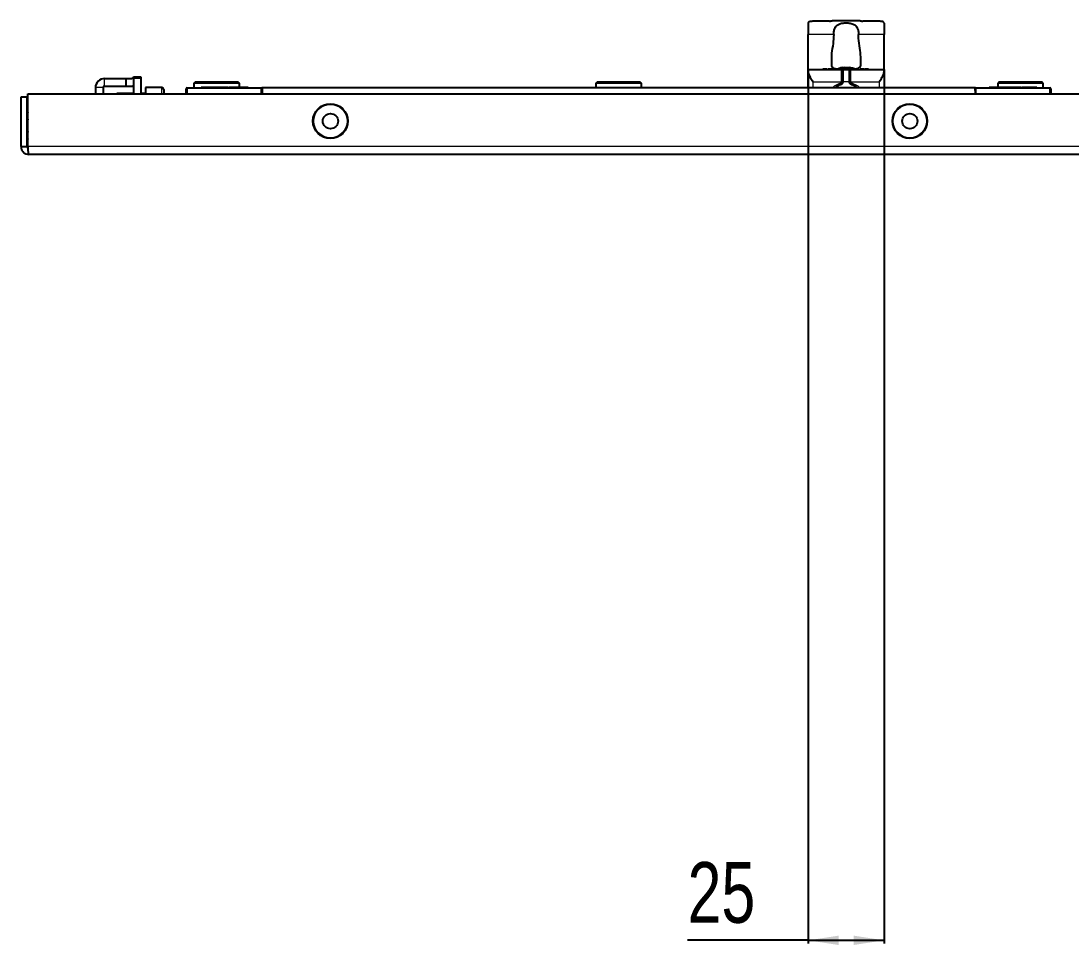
# Model space of a CAD drawing. Header units: millimetres. Extents: x -1085 to 3058, y -2404 to 1219.
# Drawn here: x 1774 to 2120.1, y -2404 to -2099.5 of the extents above; entities that cross this region are included whole.
import ezdxf

# ---------------------------------------------------------------- set-up
doc = ezdxf.new("R2010")
doc.units = ezdxf.units.MM
doc.layers.add('FORMAT', color=7, linetype='Continuous')
doc.styles.add('SLDTEXTSTYLE0', font='TXT', dxfattribs={"width": 0.75})
doc.dimstyles.new('SLDDIMSTYLE0', dxfattribs={"dimtxt": 20, "dimasz": 10, "dimexe": 0, "dimexo": 0.0625, "dimgap": 5, "dimtad": 2, "dimdec": 1, "dimrnd": 1e-09, "dimzin": 12, "dimdsep": 46, "dimtxsty": 'SLDTEXTSTYLE0', "dimsah": 1, "dimcen": 0.09, "dimadec": 0, "dimazin": 3, "dimtfac": 1, "dimtofl": 0, "dimtmove": 0, "dimatfit": 3, "dimfxl": 0, "dimfrac": 2, "dimtolj": 1, "dimtzin": 12, "dimarcsym": 0})

# ---------------------------------------------------------------- blocks, each defined once
blk = doc.blocks.new('_D_12')
at = {"layer": 'FORMAT'}
for p, q in [((2033.5, -2115.49), (2033.5, -2403.48)), ((2058.5, -2115.49), (2058.5, -2403.48)), ((2033.5, -2402.48), (1993.74, -2402.48)), ((2033.5, -2402.48), (2058.5, -2402.48))]:
    blk.add_line(p, q, dxfattribs=at)
for points in [[(2033.5, -2402.48), (2043.5, -2404.02), (2043.5, -2400.94)], [(2058.5, -2402.48), (2048.5, -2400.94), (2048.5, -2404.02)]]:
    blk.add_solid(points, dxfattribs=at)
at = {"layer": 'FORMAT', "insert": (1993.74, -2376.7), "char_height": 20, "attachment_point": 1, "style": 'SLDTEXTSTYLE0'}
blk.add_mtext('25', dxfattribs=at)

msp = doc.modelspace()

# ---------------------------------------------------------------- linework, layer by layer
at = {"color": 7, "linetype": 'Continuous', "lineweight": 25}
for p, q in [((2033.5, -2100.15), (2033.5, -2103.98)), ((2040.52, -2099.59), (2035, -2099.59)), ((2041.41, -2099.54), (2040.89, -2099.54)), ((2050.6, -2099.48), (2041.41, -2099.48)), ((2051.11, -2099.54), (2050.6, -2099.53)), ((2057, -2099.59), (2051.48, -2099.59)), ((2058.5, -2100.15), (2058.5, -2103.98)), ((2033.5, -2115.48), (2033.5, -2103.98)), ((2058.5, -2115.48), (2058.5, -2103.98)), ((2041.15, -2111.27), (2041.15, -2113.86)), ((2050.85, -2113.86), (2050.85, -2111.27)), ((2045.05, -2114.88), (2045.05, -2114.86)), ((2046.5, -2115.16), (2046.52, -2114.86)), ((1811.05, -2117.93), (1813.55, -2117.93)), ((1811.05, -2118.43), (1811.05, -2117.93)), ((1813.55, -2117.93), (1813.55, -2118.43)), ((2033.5, -2116.36), (2033.5, -2115.48)), ((2033.5, -2115.48), (2047, -2115.48)), ((2033.5, -2121.48), (2033.5, -2116.36)), ((2038.38, -2115.38), (2038.38, -2115.48)), ((2038.52, -2115.38), (2038.52, -2115.48)), ((2038.64, -2115.38), (2038.64, -2115.48)), ((2039.45, -2115.38), (2038.64, -2115.38)), ((2039.45, -2115.38), (2039.45, -2115.48)), ((2039.6, -2115.38), (2039.6, -2115.48)), ((2039.72, -2115.38), (2039.72, -2115.48)), ((2040.05, -2115.38), (2040.05, -2115.48)), ((2040.24, -2115.38), (2040.24, -2115.48)), ((2040.77, -2115.38), (2040.77, -2115.48)), ((2041.25, -2115.38), (2041.25, -2115.48)), ((2041.42, -2115.38), (2041.42, -2115.48)), ((2041.88, -2115.38), (2041.88, -2115.48)), ((2042.02, -2115.38), (2042.02, -2115.48)), ((2042.14, -2115.38), (2042.14, -2115.48)), ((2042.45, -2115.38), (2042.45, -2115.48)), ((2043.73, -2115.38), (2042.61, -2115.38)), ((2043.73, -2115.38), (2043.73, -2115.48)), ((2043.87, -2115.38), (2043.87, -2115.48)), ((2044.06, -2115.38), (2044.06, -2115.48)), ((2044.07, -2115.38), (2044.07, -2115.48)), ((2044.66, -2115.38), (2044.07, -2115.38)), ((2044.49, -2114.97), (2044.49, -2114.93)), ((2044.66, -2115.38), (2044.66, -2115.48)), ((2045.56, -2115.38), (2044.99, -2115.38)), ((2045, -2119.48), (2045, -2115.48)), ((2045, -2115.48), (2047, -2115.48)), ((2045.56, -2115.38), (2045.56, -2115.48)), ((2045.57, -2115.38), (2045.57, -2115.48)), ((2045.57, -2115.38), (2045.75, -2115.38)), ((2045.75, -2115.38), (2045.75, -2115.48)), ((2045.75, -2115.38), (2045.75, -2115.38)), ((2045.77, -2115.38), (2045.77, -2115.48)), ((2045.92, -2115.38), (2045.92, -2115.48)), ((2046.72, -2115.38), (2045.92, -2115.38)), ((2046.72, -2115.16), (2046.75, -2114.93)), ((2046.72, -2115.38), (2046.72, -2115.48)), ((2046.86, -2115.38), (2046.86, -2115.48)), ((2046.98, -2115.38), (2046.98, -2115.48)), ((2046.98, -2115.42), (2047.32, -2115.41)), ((2047, -2115.48), (2047, -2119.48)), ((2047.41, -2115.38), (2047.41, -2115.48)), ((2047.5, -2115.48), (2058.5, -2115.48)), ((2047.53, -2115.38), (2047.53, -2115.48)), ((2047.9, -2115.38), (2047.9, -2115.48)), ((2048.16, -2115.38), (2048.16, -2115.48)), ((2048.28, -2115.38), (2048.28, -2115.48)), ((2048.42, -2115.38), (2048.42, -2115.48)), ((2048.54, -2115.38), (2048.54, -2115.48)), ((2048.97, -2115.38), (2048.97, -2115.48)), ((2049, -2115.38), (2048.97, -2115.38)), ((2049.01, -2115.38), (2049.01, -2115.48)), ((2049.04, -2115.38), (2049.04, -2115.48)), ((2049.21, -2115.38), (2049.21, -2115.48)), ((2049.56, -2115.38), (2049.56, -2115.48)), ((2050.04, -2115.38), (2050.04, -2115.48)), ((2050.24, -2115.38), (2050.24, -2115.48)), ((2050.59, -2115.38), (2050.59, -2115.48)), ((2050.74, -2115.38), (2050.74, -2115.48)), ((2051.8, -2115.38), (2050.74, -2115.38)), ((2051.8, -2115.38), (2051.8, -2115.48)), ((2052.11, -2115.38), (2052.11, -2115.48)), ((2052.28, -2115.38), (2052.28, -2115.48)), ((2052.65, -2115.38), (2052.65, -2115.48)), ((2053.41, -2115.38), (2052.65, -2115.38)), ((2053.41, -2115.38), (2053.41, -2115.48)), ((2058.5, -2116.36), (2058.5, -2115.48)), ((2058.5, -2116.36), (2058.5, -2121.48)), ((1798.55, -2121.43), (1798.55, -2123.48)), ((1801.05, -2121.43), (1801.05, -2123.48)), ((1801.55, -2118.43), (1808.55, -2118.43)), ((1801.55, -2120.93), (1808.55, -2120.93)), ((1808.55, -2118.43), (1808.55, -2120.93)), ((1808.55, -2118.43), (1810.55, -2118.43)), ((1808.55, -2120.93), (1810.55, -2120.93)), ((1811.05, -2118.48), (1810.55, -2118.43)), ((1811.05, -2118.43), (1811.05, -2123.48)), ((1813.55, -2118.43), (1813.55, -2123.48)), ((1820.45, -2121.43), (1815.05, -2121.43)), ((1815.05, -2121.43), (1815.05, -2123.48)), ((1828.5, -2123.48), (1828.5, -2121.78)), ((1828.8, -2121.48), (1853.2, -2121.48)), ((1831.5, -2119.48), (1831, -2119.98)), ((1831.5, -2119.48), (1831, -2119.98)), ((1831, -2119.98), (1831, -2121.48)), ((1831, -2119.98), (1831, -2121.48)), ((1846, -2119.98), (1831, -2119.98)), ((1831.5, -2119.48), (1845.5, -2119.48)), ((1833.36, -2121.28), (1833.36, -2121.48)), ((1837.17, -2121.28), (1837.17, -2121.48)), ((1837.17, -2121.28), (1837.97, -2121.28)), ((1837.97, -2121.28), (1837.97, -2121.48)), ((1837.97, -2121.28), (1839.84, -2121.28)), ((1839.3, -2121.28), (1839.3, -2121.26)), ((1839.84, -2121.28), (1839.84, -2121.48)), ((1839.84, -2121.28), (1840.89, -2121.28)), ((1840.89, -2121.28), (1840.89, -2121.48)), ((1840.89, -2121.28), (1842.29, -2121.28)), ((1842.46, -2121.26), (1842.46, -2121.48)), ((1842.55, -2121.28), (1842.55, -2121.48)), ((1842.55, -2121.28), (1843.9, -2121.28)), ((1843.9, -2121.28), (1843.9, -2121.48)), ((1843.9, -2121.28), (1845.89, -2121.28)), ((1846, -2119.98), (1845.5, -2119.48)), ((1846, -2119.98), (1845.5, -2119.48)), ((1845.89, -2121.28), (1845.89, -2121.48)), ((1845.89, -2121.28), (1848.85, -2121.28)), ((1846, -2121.28), (1846, -2119.98)), ((1846, -2121.28), (1846, -2119.98)), ((1848.85, -2121.28), (1848.85, -2121.48)), ((2088.5, -2121.48), (1853.5, -2121.48)), ((1853.5, -2121.48), (1853.5, -2121.78)), ((1853.5, -2121.78), (1853.5, -2122.43)), ((1964, -2119.48), (1963.5, -2119.98)), ((1963.5, -2119.98), (1963.5, -2121.48)), ((1978.5, -2119.98), (1963.5, -2119.98)), ((1964, -2119.48), (1978, -2119.48)), ((1978.5, -2119.98), (1978, -2119.48)), ((1978.5, -2121.48), (1978.5, -2119.98)), ((2045, -2119.48), (2045, -2119.51)), ((2047, -2119.51), (2047, -2119.48)), ((2088.5, -2121.48), (2088.5, -2121.78)), ((2088.5, -2122.43), (2088.5, -2121.78)), ((2088.8, -2121.48), (2113.2, -2121.48)), ((2093.15, -2121.28), (2093.15, -2121.48)), ((2093.15, -2121.28), (2093.5, -2121.28)), ((2093.5, -2121.28), (2093.5, -2121.48)), ((2093.5, -2121.28), (2093.75, -2121.28)), ((2093.75, -2121.28), (2093.75, -2121.48)), ((2093.75, -2121.28), (2093.86, -2121.28)), ((2093.86, -2121.28), (2093.86, -2121.48)), ((2094.89, -2121.28), (2094.89, -2121.48)), ((2094.89, -2121.28), (2095.54, -2121.28)), ((2095.56, -2121.28), (2095.56, -2121.48)), ((2095.56, -2121.28), (2095.9, -2121.28)), ((2095.9, -2121.28), (2095.9, -2121.48)), ((2096.5, -2119.48), (2096, -2119.98)), ((2096, -2119.98), (2096, -2121.28)), ((2111, -2119.98), (2096, -2119.98)), ((2096.5, -2119.48), (2110.5, -2119.48)), ((2099.21, -2121.48), (2099.21, -2121.26)), ((2099.35, -2121.28), (2100.13, -2121.28)), ((2100.13, -2121.28), (2100.92, -2121.28)), ((2100.13, -2121.28), (2100.13, -2121.48)), ((2100.92, -2121.28), (2100.92, -2121.48)), ((2100.92, -2121.28), (2101.41, -2121.28)), ((2101.41, -2121.28), (2101.41, -2121.48)), ((2101.41, -2121.28), (2102.8, -2121.28)), ((2102.44, -2121.26), (2102.44, -2121.28)), ((2102.8, -2121.28), (2102.8, -2121.48)), ((2102.8, -2121.28), (2103.85, -2121.28)), ((2103.85, -2121.28), (2103.85, -2121.48)), ((2104.89, -2121.28), (2104.89, -2121.48)), ((2104.89, -2121.28), (2106.86, -2121.28)), ((2106.86, -2121.28), (2106.86, -2121.48)), ((2106.86, -2121.28), (2108.85, -2121.28)), ((2108.85, -2121.28), (2108.85, -2121.48)), ((2111, -2119.98), (2110.5, -2119.48)), ((2111, -2121.48), (2111, -2119.98)), ((2113.5, -2121.78), (2113.5, -2123.48)), ((1774, -2140.88), (1774, -2124.48)), ((1774, -2124.48), (1776, -2124.48)), ((1776, -2140.88), (1776, -2124.48)), ((1776.3, -2123.48), (2166.7, -2123.48)), ((1776.3, -2140.88), (1776.3, -2123.48)), ((1805.6, -2123.43), (1805.55, -2123.48)), ((1811.05, -2123.43), (1805.6, -2123.43)), ((1805.6, -2123.43), (1805.6, -2123.48)), ((1814.8, -2123.43), (1813.55, -2123.43)), ((1821.05, -2122.03), (1821.05, -2123.48)), ((1853.5, -2122.43), (1853.5, -2123.48)), ((2088.5, -2122.43), (2088.5, -2123.48)), ((1774, -2140.88), (1776, -2140.88)), ((2166.4, -2143.48), (1776.6, -2143.48))]:
    msp.add_line(p, q, dxfattribs=at)
at = {"color": 8, "linetype": 'Continuous', "lineweight": 18}
for p, q in [((2041.91, -2103.98), (2033.5, -2103.98)), ((2058.5, -2103.98), (2050.09, -2103.98)), ((2042.61, -2115.38), (2042.61, -2115.48)), ((2044.5, -2119.48), (2044.5, -2115.48)), ((2047.5, -2115.48), (2047.5, -2119.48)), ((1801.05, -2121.43), (1798.55, -2121.43)), ((1801.55, -2120.93), (1801.55, -2118.43)), ((1813.55, -2118.43), (1811.05, -2118.43)), ((1820.45, -2123.48), (1820.45, -2121.43)), ((1828.8, -2121.78), (1828.5, -2121.78)), ((1828.8, -2121.48), (1828.8, -2121.78)), ((1828.8, -2121.78), (1828.8, -2123.48)), ((1853.2, -2121.78), (1828.8, -2121.78)), ((1834.59, -2121.28), (1834.59, -2121.48)), ((1853.2, -2121.48), (1853.2, -2121.78)), ((1853.2, -2123.48), (1853.2, -2121.78)), ((1853.5, -2121.78), (1853.2, -2121.78)), ((2035, -2119.48), (2035, -2121.48)), ((2035, -2119.48), (2044.5, -2119.48)), ((2044.14, -2120), (2044.28, -2120.48)), ((2044.5, -2119.48), (2045, -2119.48)), ((2044.5, -2119.51), (2044.5, -2119.48)), ((2044.5, -2119.51), (2045, -2119.51)), ((2047, -2119.48), (2045, -2119.48)), ((2047, -2119.48), (2047.5, -2119.48)), ((2047, -2119.51), (2047.5, -2119.51)), ((2047.5, -2119.48), (2047.5, -2119.51)), ((2047.5, -2119.48), (2057, -2119.48)), ((2047.72, -2120.48), (2047.86, -2120)), ((2057, -2121.48), (2057, -2119.48)), ((2088.8, -2121.78), (2088.5, -2121.78)), ((2088.8, -2121.78), (2088.8, -2121.48)), ((2113.2, -2121.78), (2088.8, -2121.78)), ((2088.8, -2121.78), (2088.8, -2123.48)), ((2097.63, -2121.28), (2097.63, -2121.48)), ((2113.2, -2121.48), (2113.2, -2121.78)), ((2113.2, -2123.48), (2113.2, -2121.78)), ((2113.5, -2121.78), (2113.2, -2121.78)), ((1814.8, -2123.48), (1814.8, -2123.43)), ((2166.7, -2140.88), (1776.3, -2140.88))]:
    msp.add_line(p, q, dxfattribs=at)
at = {"color": 7, "linetype": 'Continuous', "lineweight": 25, "flags": 128}
for points in [[(1776.3, -2129.47), (1776.14, -2129.73), (1776, -2129.98)], [(1776.3, -2131.88), (1776.18, -2132.37), (1776, -2133.98)], [(1776, -2133.98), (1776.18, -2135.6), (1776.3, -2136.08)], [(1776, -2137.98), (1776.14, -2138.23), (1776.3, -2138.5)]]:
    msp.add_lwpolyline(points, dxfattribs=at)
at = {"color": 8, "linetype": 'Continuous', "lineweight": 18, "flags": 128}
for points in [[(1776, -2130.67), (1776.01, -2130.65), (1776.3, -2130.06)], [(1776.3, -2137.91), (1776.01, -2137.32), (1776, -2137.3)]]:
    msp.add_lwpolyline(points, dxfattribs=at)
at = {"color": 7, "linetype": 'Continuous', "lineweight": 25}
for centre, radius in [((1876, -2132.48), 5.75), ((2067, -2132.48), 5.75), ((1876, -2132.48), 2.5), ((2067, -2132.48), 2.5)]:
    msp.add_circle(centre, radius, dxfattribs=at)
at = {"color": 8, "linetype": 'Continuous', "lineweight": 18}
for centre in [(1876, -2132.48), (2067, -2132.48)]:
    msp.add_circle(centre, 5.5, dxfattribs=at)
at = {"color": 7, "linetype": 'Continuous', "lineweight": 25}
for centre, radius, start, end in [((2045.24, -2118.64), 3.79, 92.8918, 101.4174), ((2045.75, -2122.39), 7.54, 92.0538, 98.0829), ((2044.97, -2115.38), 0.529, 72.0453, 81.6206), ((2045.27, -2119.2), 4.35, 79.331, 87.2142), ((2046.73, -2119.2), 4.35, 92.7858, 100.669), ((2046.25, -2122.41), 7.56, 85.3402, 87.9436), ((2047.04, -2115.45), 0.598, 99.0104, 119.4761), ((2046.76, -2118.64), 3.79, 78.5826, 87.1082), ((2046, -2122.78), 8, 100.361, 108.448), ((2046, -2122.74), 7.96, 100.8908, 108.0476), ((2043.69, -2115.78), 0.629, 75.5606, 104.4394), ((2046.07, -2121.2), 6.42, 102.4344, 110.2986), ((2042.75, -2115.91), 3.47, 12.2342, 16.4656), ((2046.67, -2122.42), 7.26, 85.7578, 94.2422), ((2045.88, -2117.1), 2.34, 55.3963, 68.2782), ((2046, -2122.78), 8, 70.1778, 79.639), ((1801.55, -2121.43), 3, 90, 180), ((1801.55, -2121.43), 0.5, 90, 180), ((1810.55, -2121.43), 0.5, 0, 90), ((1820.45, -2122.03), 0.6, 0, 90), ((1828.8, -2121.78), 0.3, 90, 180), ((1853.2, -2121.78), 0.3, 0, 90), ((2046, -2126.48), 6.25, 106.0134, 126.8699), ((2044, -2119.51), 1, 286.0134, 0), ((2048, -2119.51), 1, 180, 253.9866), ((2046, -2126.48), 6.25, 53.1301, 73.9866), ((2088.8, -2121.78), 0.3, 90, 180), ((2113.2, -2121.78), 0.3, 0, 90), ((1814.8, -2123.18), 0.25, 270, 0)]:
    msp.add_arc(centre, radius, start, end, dxfattribs=at)
at = {"color": 8, "linetype": 'Continuous', "lineweight": 18}
for centre, radius, start, end in [((2046, -2126.48), 6.75, 106.0134, 132.2054), ((2044, -2119.51), 0.5, 286.0134, 0), ((2048, -2119.51), 0.5, 180, 253.9866), ((2046, -2126.48), 6.75, 47.7946, 73.9866)]:
    msp.add_arc(centre, radius, start, end, dxfattribs=at)
at = {"color": 7, "linetype": 'Continuous', "lineweight": 25}
for points, knots in [([(2035, -2099.59), (2034.83, -2099.59), (2034.5, -2099.6), (2034.05, -2099.66), (2033.71, -2099.78), (2033.53, -2099.95), (2033.51, -2100.09), (2033.5, -2100.15)], [0, 0, 0, 0, 0.2129, 0.425707, 0.640613, 0.853382, 1, 1, 1, 1]), ([(2040.52, -2099.59), (2040.62, -2099.58), (2040.75, -2099.56), (2040.86, -2099.55), (2040.89, -2099.54)], [0, 0, 0, 0, 0.789403, 1, 1, 1, 1]), ([(2041.91, -2103.98), (2041.93, -2103.57), (2041.97, -2102.74), (2042.33, -2101.65), (2042.98, -2100.84), (2043.91, -2100.35), (2045.06, -2100.11), (2046.38, -2100.06), (2047.73, -2100.23), (2048.86, -2100.7), (2049.59, -2101.5), (2049.97, -2102.53), (2050.09, -2103.39), (2050.09, -2103.89), (2050.09, -2103.98)], [0, 0, 0, 0, 0.088505, 0.177138, 0.262858, 0.344694, 0.430485, 0.525193, 0.625645, 0.723911, 0.812494, 0.894483, 0.978997, 1, 1, 1, 1]), ([(2051.11, -2099.54), (2051.13, -2099.55), (2051.24, -2099.56), (2051.37, -2099.58), (2051.48, -2099.59)], [0, 0, 0, 0, 0.1619735, 1, 1, 1, 1]), ([(2058.5, -2100.15), (2058.48, -2100.07), (2058.45, -2099.91), (2058.22, -2099.74), (2057.86, -2099.64), (2057.43, -2099.59), (2057.13, -2099.59), (2057, -2099.59)], [0, 0, 0, 0, 0.205683, 0.411346, 0.618649, 0.832339, 1, 1, 1, 1]), ([(2041.91, -2103.98), (2041.86, -2104.98), (2041.74, -2107.12), (2041.23, -2109.56), (2041.17, -2110.87), (2041.15, -2111.27)], [0, 0, 0, 0, 0.378823, 0.812228, 1, 1, 1, 1]), ([(2050.85, -2111.27), (2050.77, -2110.36), (2050.59, -2108.5), (2050.13, -2105.9), (2050.1, -2104.37), (2050.09, -2103.98)], [0, 0, 0, 0, 0.417668, 0.852903, 1, 1, 1, 1]), ([(2041.15, -2113.86), (2041.19, -2114.13), (2041.28, -2114.67), (2042.06, -2115.13), (2043.07, -2115.33), (2043.86, -2115.37), (2044.15, -2115.38)], [0, 0, 0, 0, 0.287004, 0.575097, 0.841222, 1, 1, 1, 1]), ([(2047.99, -2115.38), (2048.43, -2115.35), (2049.34, -2115.28), (2050.29, -2114.97), (2050.78, -2114.49), (2050.83, -2114.04), (2050.85, -2113.86)], [0, 0, 0, 0, 0.258101, 0.532051, 0.800559, 1, 1, 1, 1]), ([(2033.5, -2116.36), (2033.52, -2116.53), (2033.58, -2116.96), (2034.05, -2117.9), (2034.58, -2118.79), (2034.93, -2119.37), (2035, -2119.48), (2035, -2119.48)], [0, 0, 0, 0, 0.19414, 0.485275, 0.898779, 0.996769, 1, 1, 1, 1]), ([(2038.52, -2115.38), (2038.5, -2115.38), (2038.46, -2115.38), (2038.4, -2115.38), (2038.38, -2115.38), (2038.38, -2115.38), (2038.38, -2115.38)], [0, 0, 0, 0, 0.280836, 0.55925, 0.779182, 1, 1, 1, 1]), ([(2038.64, -2115.38), (2038.64, -2115.38), (2038.64, -2115.38), (2038.61, -2115.38), (2038.57, -2115.38), (2038.54, -2115.38), (2038.52, -2115.38)], [0, 0, 0, 0, 0.280888, 0.559482, 0.77927, 1, 1, 1, 1]), ([(2039.6, -2115.38), (2039.58, -2115.38), (2039.55, -2115.38), (2039.49, -2115.38), (2039.47, -2115.38), (2039.45, -2115.38)], [0, 0, 0, 0, 0.280638, 0.560877, 1, 1, 1, 1]), ([(2039.72, -2115.38), (2039.72, -2115.38), (2039.72, -2115.38), (2039.69, -2115.38), (2039.65, -2115.38), (2039.62, -2115.38), (2039.6, -2115.38)], [0, 0, 0, 0, 0.280941, 0.5591137, 0.7790892, 1, 1, 1, 1]), ([(2040.24, -2115.38), (2040.18, -2115.38), (2040.07, -2115.38), (2040.06, -2115.38), (2040.05, -2115.38)], [0, 0, 0, 0, 0.559312, 1, 1, 1, 1]), ([(2040.77, -2115.38), (2040.71, -2115.38), (2040.6, -2115.38), (2040.4, -2115.38), (2040.3, -2115.38), (2040.24, -2115.38)], [0, 0, 0, 0, 0.280496, 0.560765, 1, 1, 1, 1]), ([(2041.25, -2115.38), (2041.18, -2115.38), (2041.06, -2115.38), (2040.86, -2115.38), (2040.77, -2115.38)], [0, 0, 0, 0, 0.560137, 1, 1, 1, 1]), ([(2041.42, -2115.38), (2041.41, -2115.38), (2041.4, -2115.38), (2041.3, -2115.38), (2041.25, -2115.38)], [0, 0, 0, 0, 0.5599138, 1, 1, 1, 1]), ([(2042.02, -2115.38), (2042, -2115.38), (2041.96, -2115.38), (2041.9, -2115.38), (2041.88, -2115.38), (2041.88, -2115.38), (2041.88, -2115.38)], [0, 0, 0, 0, 0.2807653, 0.5591779, 0.7791749, 1, 1, 1, 1]), ([(2042.14, -2115.38), (2042.14, -2115.38), (2042.14, -2115.38), (2042.11, -2115.38), (2042.07, -2115.38), (2042.04, -2115.38), (2042.02, -2115.38)], [0, 0, 0, 0, 0.280828, 0.5594169, 0.7793931, 1, 1, 1, 1]), ([(2042.61, -2115.38), (2042.59, -2115.38), (2042.55, -2115.38), (2042.49, -2115.38), (2042.46, -2115.38), (2042.45, -2115.38), (2042.45, -2115.38)], [0, 0, 0, 0, 0.280951, 0.559967, 0.779431, 1, 1, 1, 1]), ([(2043.87, -2115.38), (2043.87, -2115.38), (2043.86, -2115.38), (2043.83, -2115.38), (2043.78, -2115.38), (2043.75, -2115.38), (2043.73, -2115.38)], [0, 0, 0, 0, 0.280713, 0.558701, 0.779045, 1, 1, 1, 1]), ([(2044.07, -2115.38), (2044.07, -2115.38), (2044.06, -2115.38), (2044.06, -2115.38), (2044.06, -2115.38)], [0, 0, 0, 0, 0.560081, 1, 1, 1, 1]), ([(2044.5, -2115.48), (2044.5, -2115.48), (2044.5, -2115.48), (2044.51, -2115.48), (2044.52, -2115.48), (2044.56, -2115.48), (2044.68, -2115.48), (2044.9, -2115.48), (2044.96, -2115.48), (2045, -2115.48)], [0, 0, 0, 0, 0.00167, 0.003889, 0.009531, 0.034361, 0.132751, 0.526214, 1, 1, 1, 1]), ([(2044.84, -2115.38), (2044.82, -2115.38), (2044.77, -2115.38), (2044.7, -2115.38), (2044.68, -2115.38), (2044.66, -2115.38)], [0, 0, 0, 0, 0.2812256, 0.5615217, 1, 1, 1, 1]), ([(2045.57, -2115.38), (2045.57, -2115.38), (2045.57, -2115.38), (2045.56, -2115.38), (2045.56, -2115.38)], [0, 0, 0, 0, 0.559504, 1, 1, 1, 1]), ([(2045.92, -2115.38), (2045.9, -2115.38), (2045.86, -2115.38), (2045.8, -2115.38), (2045.77, -2115.38), (2045.77, -2115.38), (2045.77, -2115.38)], [0, 0, 0, 0, 0.2808549, 0.5597179, 0.7795181, 1, 1, 1, 1]), ([(2046.86, -2115.38), (2046.84, -2115.38), (2046.8, -2115.38), (2046.75, -2115.38), (2046.72, -2115.38), (2046.72, -2115.38), (2046.72, -2115.38)], [0, 0, 0, 0, 0.280813, 0.559099, 0.77917, 1, 1, 1, 1]), ([(2046.98, -2115.38), (2046.98, -2115.38), (2046.98, -2115.38), (2046.95, -2115.38), (2046.91, -2115.38), (2046.88, -2115.38), (2046.86, -2115.38)], [0, 0, 0, 0, 0.280912, 0.559405, 0.779108, 1, 1, 1, 1]), ([(2047, -2115.48), (2047.04, -2115.48), (2047.12, -2115.48), (2047.37, -2115.48), (2047.5, -2115.48), (2047.5, -2115.48)], [0, 0, 0, 0, 0.475461, 0.994056, 1, 1, 1, 1]), ([(2047.41, -2115.38), (2047.39, -2115.38), (2047.35, -2115.38), (2047.3, -2115.38), (2047.27, -2115.38), (2047.27, -2115.38), (2047.27, -2115.38)], [0, 0, 0, 0, 0.280888, 0.559023, 0.779155, 1, 1, 1, 1]), ([(2047.53, -2115.38), (2047.53, -2115.38), (2047.53, -2115.38), (2047.5, -2115.38), (2047.46, -2115.38), (2047.43, -2115.38), (2047.41, -2115.38)], [0, 0, 0, 0, 0.2809, 0.559498, 0.779148, 1, 1, 1, 1]), ([(2047.9, -2115.38), (2047.85, -2115.38), (2047.74, -2115.38), (2047.61, -2115.38), (2047.54, -2115.38), (2047.54, -2115.38), (2047.53, -2115.38)], [0, 0, 0, 0, 0.280935, 0.559487, 0.779245, 1, 1, 1, 1]), ([(2048.16, -2115.38), (2048.11, -2115.38), (2048.04, -2115.38), (2047.94, -2115.38), (2047.9, -2115.38)], [0, 0, 0, 0, 0.559441, 1, 1, 1, 1]), ([(2048.28, -2115.38), (2048.27, -2115.38), (2048.26, -2115.38), (2048.19, -2115.38), (2048.16, -2115.38)], [0, 0, 0, 0, 0.560313, 1, 1, 1, 1]), ([(2048.42, -2115.38), (2048.4, -2115.38), (2048.36, -2115.38), (2048.3, -2115.38), (2048.28, -2115.38), (2048.28, -2115.38), (2048.28, -2115.38)], [0, 0, 0, 0, 0.28091, 0.559174, 0.779166, 1, 1, 1, 1]), ([(2048.54, -2115.38), (2048.54, -2115.38), (2048.54, -2115.38), (2048.51, -2115.38), (2048.47, -2115.38), (2048.44, -2115.38), (2048.42, -2115.38)], [0, 0, 0, 0, 0.280849, 0.55949, 0.779158, 1, 1, 1, 1]), ([(2049.04, -2115.38), (2049.03, -2115.38), (2049.01, -2115.38), (2049.01, -2115.38), (2049.01, -2115.38)], [0, 0, 0, 0, 0.560691, 1, 1, 1, 1]), ([(2049.21, -2115.38), (2049.17, -2115.38), (2049.11, -2115.38), (2049.06, -2115.38), (2049.04, -2115.38)], [0, 0, 0, 0, 0.559542, 1, 1, 1, 1]), ([(2049.56, -2115.38), (2049.49, -2115.38), (2049.36, -2115.38), (2049.25, -2115.38), (2049.21, -2115.38)], [0, 0, 0, 0, 0.560514, 1, 1, 1, 1]), ([(2050.04, -2115.38), (2049.97, -2115.38), (2049.83, -2115.38), (2049.64, -2115.38), (2049.56, -2115.38)], [0, 0, 0, 0, 0.5592171, 1, 1, 1, 1]), ([(2050.24, -2115.38), (2050.24, -2115.38), (2050.22, -2115.38), (2050.1, -2115.38), (2050.04, -2115.38)], [0, 0, 0, 0, 0.56034, 1, 1, 1, 1]), ([(2050.74, -2115.38), (2050.72, -2115.38), (2050.67, -2115.38), (2050.62, -2115.38), (2050.59, -2115.38), (2050.59, -2115.38), (2050.59, -2115.38)], [0, 0, 0, 0, 0.280872, 0.559701, 0.779382, 1, 1, 1, 1]), ([(2052.28, -2115.38), (2052.22, -2115.38), (2052.13, -2115.38), (2052.12, -2115.38), (2052.11, -2115.38)], [0, 0, 0, 0, 0.5589475, 1, 1, 1, 1]), ([(2052.65, -2115.38), (2052.57, -2115.38), (2052.44, -2115.38), (2052.33, -2115.38), (2052.28, -2115.38)], [0, 0, 0, 0, 0.559747, 1, 1, 1, 1]), ([(2057, -2119.48), (2057, -2119.48), (2057.07, -2119.37), (2057.42, -2118.79), (2057.95, -2117.9), (2058.42, -2116.96), (2058.48, -2116.53), (2058.5, -2116.36)], [0, 0, 0, 0, 0.003231, 0.101221, 0.514725, 0.80586, 1, 1, 1, 1]), ([(1833.36, -2121.28), (1833.54, -2121.28), (1833.88, -2121.28), (1834.37, -2121.28), (1834.59, -2121.28)], [0, 0, 0, 0, 0.5368, 1, 1, 1, 1]), ([(1834.59, -2121.28), (1834.97, -2121.28), (1835.67, -2121.28), (1836.52, -2121.28), (1836.97, -2121.28), (1836.99, -2121.28)], [0, 0, 0, 0, 0.5224374, 0.9756494, 1, 1, 1, 1]), ([(2093.86, -2121.28), (2094, -2121.28), (2094.27, -2121.28), (2094.7, -2121.28), (2094.89, -2121.28)], [0, 0, 0, 0, 0.547643, 1, 1, 1, 1]), ([(2095.9, -2121.28), (2096.23, -2121.28), (2096.87, -2121.28), (2097.39, -2121.28), (2097.63, -2121.28)], [0, 0, 0, 0, 0.5368, 1, 1, 1, 1]), ([(2097.63, -2121.28), (2097.95, -2121.28), (2098.56, -2121.28), (2099.13, -2121.28), (2099.16, -2121.28), (2099.17, -2121.28)], [0, 0, 0, 0, 0.415678, 0.776277, 1, 1, 1, 1]), ([(2104.02, -2121.28), (2104.06, -2121.28), (2104.35, -2121.28), (2104.64, -2121.28), (2104.89, -2121.28)], [0, 0, 0, 0, 0.139498, 1, 1, 1, 1]), ([(1776, -2140.88), (1776.03, -2141.05), (1776.07, -2141.29), (1776.28, -2141.36), (1776.34, -2141.37)], [0, 0, 0, 0, 0.724564, 1, 1, 1, 1])]:
    msp.add_open_spline(points, degree=3, knots=knots, dxfattribs=at)
for points in [[(1774, -2140.88), (1774.04, -2141.22), (1774.12, -2141.91), (1774.72, -2142.76), (1775.58, -2143.37), (1776.26, -2143.44), (1776.6, -2143.48)], [(1776.6, -2143.48), (1776.57, -2143.44), (1776.52, -2143.37), (1776.45, -2142.76), (1776.37, -2141.91), (1776.32, -2141.22), (1776.3, -2140.88)]]:
    msp.add_open_spline(points, degree=3, dxfattribs=at)

# ---------------------------------------------------------------- dimensions: what is measured, and where the dimension line sits
at = {"layer": 'FORMAT'}
dim = msp.add_linear_dim(base=(2058.5, -2402.48), p1=(2033.5, -2115.48), p2=(2058.5, -2115.48), dimstyle='SLDDIMSTYLE0', dxfattribs=at)
dim.commit()
dim.dimension.update_dxf_attribs({"geometry": '_D_12', "text_midpoint": (2008.51, -2402.48), "dimtype": 160})

doc.saveas('drawing.dxf')
